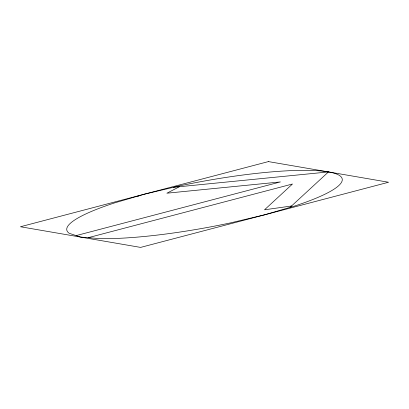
<?xml version="1.0" encoding="UTF-8"?>
<svg xmlns="http://www.w3.org/2000/svg" width="409" height="409" viewBox="0 0 409 409"><rect width="100%" height="100%" fill="white"/><g stroke="black" fill="none" stroke-linecap="round" stroke-linejoin="round"><path stroke-width="0.61" d="M290.032 207.378L328.478 171.923A140.047 23.114 -10.5 0 0 178.564 186.095L144.428 194.173L114.387 202.956A140.047 23.114 -10.5 0 0 69.198 233.294L80.522 237.077L100.297 238.641A140.047 23.114 -10.5 0 0 230.436 222.905L264.572 214.827L294.613 206.044A140.047 23.114 -10.5 0 0 328.478 171.923L173.36 187.327M179.444 186.724L166.882 193.201L280.405 181.928L76.12 235.604M88.211 237.685L292.491 184.004L264.531 209.797L291.54 205.988M137.925 196.075L138.927 195.977M268.406 161.596L20.45 226.75L140.594 247.404L388.55 182.25L268.406 161.596"/></g></svg>
